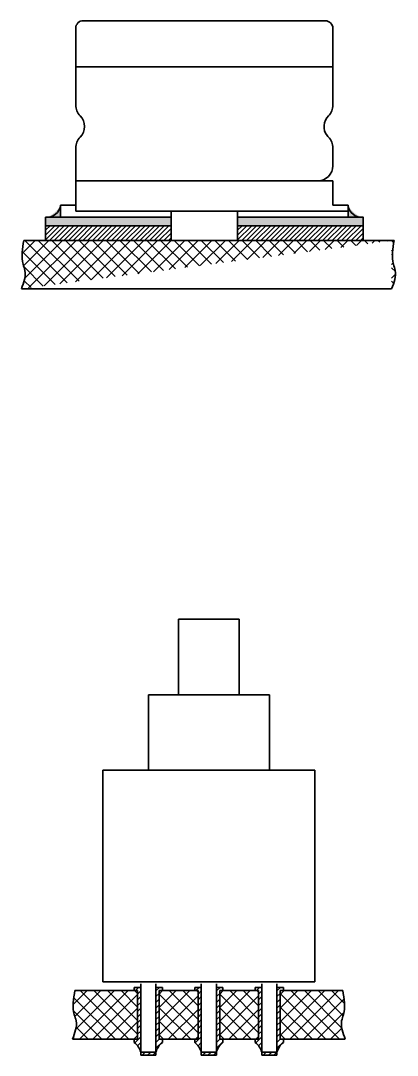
# Model space of a CAD drawing. Header units: inches. Extents: x -14 to 5184, y -66 to 1689.
# Drawn here: x 2007 to 2031.9, y 1386.7 to 1455.1 of the extents above; entities that cross this region are included whole.
import ezdxf

# ---------------------------------------------------------------- set-up
doc = ezdxf.new("R2010")
doc.units = ezdxf.units.IN
doc.header["$MEASUREMENT"] = 0

msp = doc.modelspace()

# ---------------------------------------------------------------- hatches: boundary and pattern name
at = {"lineweight": 9, "transparency": 33554607}
h = msp.add_hatch(color=0, dxfattribs=at)
h.dxf.hatch_style = 1
edge = h.paths.add_edge_path()
edge.add_arc((2008.161142186667, 1443.734191993292), 1.722299823240851, 290.61286170224434, 331.86924411046607, ccw=False)
edge.add_line((2008.767480879806, 1442.122152890063), (2009.679993455212, 1442.122152890063))
edge.add_line((2009.679993455212, 1442.122152890063), (2009.679993455213, 1442.922152890063))
h = msp.add_hatch(dxfattribs=at)
h.set_pattern_fill('ANGLE', color=0)
h.set_pattern_definition([(0, (-1763.105341466942, -907.463607938962), (0, 6.985), [5.08, -1.905]), (90, (-1763.105341466942, -907.463607938962), (-6.985, 4.277078946022131e-16), [5.08, -1.905])])
h.paths.add_polyline_path([(2009.679993455212, 1442.622152890065, -0.2360679775003432), (2008.767480879806, 1442.122152890063), (2009.679993455212, 1442.122152890063)])
h = msp.add_hatch(color=0, dxfattribs=at)
h.dxf.hatch_style = 1
edge = h.paths.add_edge_path()
edge.add_arc((2030.198844723752, 1443.734191993297), 1.722299823240851, -151.8692441102801, -110.6128617020584)
edge.add_line((2029.592506030618, 1442.122152890066), (2028.679993455212, 1442.122152890063))
edge.add_line((2028.679993455212, 1442.122152890063), (2028.679993455208, 1442.922152890063))
h = msp.add_hatch(color=0, dxfattribs=at)
h.dxf.hatch_style = 1
h.paths.add_polyline_path([(2016.979993455212, 1442.122152890063), (2008.881433043173, 1442.122152890063, -0.05583680690925957), (2008.679993455212, 1442.122152890063), (2008.679993455212, 1441.57976293191), (2013.017493455211, 1441.556716435838), (2016.979993455212, 1441.556716435838)])
h = msp.add_hatch(dxfattribs=at)
h.set_pattern_fill('ANSI31', color=0, scale=0.07)
h.set_pattern_definition([(45, (-1928.260151863689, -817.4064089027293), (-0.1571544821187102, 0.1571544821187102), [])])
edge = h.paths.add_edge_path()
edge.add_line((2021.379993455212, 1442.122152890063), (2021.379993455212, 1440.57976293191))
edge.add_line((2021.379993455212, 1440.57976293191), (2029.679993455212, 1440.57976293191))
edge.add_line((2029.679993455206, 1441.556716435839), (2029.679993455212, 1440.57976293191))
edge.add_line((2029.679993455214, 1441.556716435839), (2029.029993455213, 1441.556716435839))
edge.add_line((2027.842493455211, 1441.556716435838), (2029.029993455211, 1441.556716435838))
edge.add_line((2025.717493455211, 1441.556716435838), (2027.842493455211, 1441.556716435838))
edge.add_line((2022.379993455212, 1441.556716435838), (2025.717493455211, 1441.556716435838))
edge.add_line((2022.379993455213, 1441.556716435838), (2021.379993455213, 1441.556716435838))
h = msp.add_hatch(color=0, dxfattribs=at)
h.dxf.hatch_style = 1
h.paths.add_polyline_path([(2021.379993455212, 1442.122152890063), (2021.379993455212, 1441.556716435839), (2029.679993455206, 1441.556716435839), (2029.679993455206, 1442.122152890066, -0.05583680690178468), (2029.478553867272, 1442.122152890063)])
h = msp.add_hatch(dxfattribs=at)
h.set_pattern_fill('ANSI31', color=0, scale=0.07)
h.set_pattern_definition([(45, (-1940.960151863689, -817.4064089027293), (-0.1571544821187102, 0.1571544821187102), [])])
edge = h.paths.add_edge_path()
edge.add_line((2008.679993455212, 1441.57976293191), (2008.679993455212, 1440.57976293191))
edge.add_line((2008.679993455212, 1440.57976293191), (2016.979993455212, 1440.57976293191))
edge.add_line((2016.979993455212, 1441.57976293191), (2016.979993455212, 1440.57976293191))
edge.add_line((2016.979993455212, 1441.556716435838), (2016.329993455211, 1441.556716435838))
edge.add_line((2008.679993455212, 1441.57976293191), (2013.017493455211, 1441.556716435838))
edge.add_line((2013.017493455211, 1441.556716435838), (2015.142493455211, 1441.556716435838))
edge.add_line((2015.142493455211, 1441.556716435838), (2016.979993455212, 1441.556716435838))
edge.add_line((2009.677097533587, 1441.577121662242), (2008.677097533587, 1441.577121662242))
h = msp.add_hatch(dxfattribs=at)
h.set_pattern_fill('ANSI37', color=0, scale=0.2)
h.set_pattern_definition([(45, (-1940.960151863689, -817.4064089027293), (-0.4490128060534576, 0.4490128060534577), []), (135, (-1940.960151863689, -817.4064089027293), (-0.4490128060534577, -0.4490128060534576), [])])
edge = h.paths.add_edge_path()
edge.add_spline(control_points=[(2007.251442473451, 1440.57976293191), (2007.158824934621, 1440.047130322305), (2007.044287301224, 1439.370588448265), (2007.4601593103, 1438.338583671369), (2007.246882187589, 1437.788984701191), (2007.088079776669, 1437.379762931911)], knot_values=[0.0172666892228944, 0.0172666892228944, 0.0172666892228944, 0.0172666892228944, 1.593867070855255, 2.020849733195784, 3.265571806426403, 3.265571806426403, 3.265571806426403, 3.265571806426403], degree=3, periodic=0)
edge.add_line((2031.565478140048, 1440.57976293191), (2007.251442473451, 1440.57976293191))
edge.add_spline(control_points=[(2031.728839482527, 1440.57976293191), (2031.636221836901, 1440.047129738867), (2031.521683785372, 1439.370587247832), (2031.937556015327, 1438.338581922815), (2031.724278892616, 1437.788982952637), (2031.565476481696, 1437.379761183357)], knot_values=[0.01726496397402116, 0.01726496397402116, 0.01726496397402116, 0.01726496397402116, 1.593867070855255, 2.020849733195784, 3.265571806426403, 3.265571806426403, 3.265571806426403, 3.265571806426403], degree=3, periodic=0)
edge.add_line((2007.088079776669, 1437.379762931911), (2031.565478140048, 1437.379762931911))
at = {"lineweight": 9, "ltscale": 2, "transparency": 33554607}
h = msp.add_hatch(dxfattribs=at)
h.set_pattern_fill('ANSI31', color=256, scale=2.1450000000003)
h.set_pattern_definition([(44.99999999999999, (-4180.647103789477, -211.6275645069388), (-0.1895930057056696, 0.1895930057056696), [])])
edge = h.paths.add_edge_path()
edge.add_line((2014.982174301528, 1391.158607702723), (2014.982174301528, 1386.876321959005))
edge.add_arc((2013.731919098968, 1386.495333193004), 1.307015880296709, 16.94748858773103, 51.07197036203765)
edge.add_line((2014.553174301528, 1391.158607702723), (2014.982174301528, 1391.158607702723))
edge.add_line((2014.553174301528, 1390.944107702722), (2014.553174301528, 1391.158607702723))
edge.add_line((2014.767674301528, 1390.944107702722), (2014.553174301528, 1390.944107702722))
edge.add_line((2014.767674301528, 1387.726607702723), (2014.767674301528, 1390.944107702722))
edge.add_line((2014.553174301528, 1387.726607702723), (2014.767674301528, 1387.726607702723))
edge.add_line((2014.553174301528, 1387.512107702722), (2014.553174301528, 1387.726607702723))
h = msp.add_hatch(dxfattribs=at)
h.set_pattern_fill('ANSI31', color=256, scale=2.1450000000003)
h.set_pattern_definition([(44.99999999999999, (-4179.647103789477, -211.6275645069343), (-0.1895930057056696, 0.1895930057056696), [])])
edge = h.paths.add_edge_path()
edge.add_line((2015.982174301529, 1391.158607702727), (2015.982174301531, 1386.876321959009))
edge.add_arc((2017.232429504091, 1386.495333193007), 1.307015880296709, 128.928029637997, 163.052511412269)
edge.add_line((2016.411174301527, 1391.158607702727), (2015.982174301529, 1391.158607702727))
edge.add_line((2016.411174301527, 1390.944107702728), (2016.411174301527, 1391.158607702727))
edge.add_line((2016.196674301527, 1390.944107702728), (2016.411174301527, 1390.944107702728))
edge.add_line((2016.196674301527, 1387.726607702726), (2016.196674301527, 1390.944107702728))
edge.add_line((2016.411174301527, 1387.726607702726), (2016.196674301527, 1387.726607702726))
edge.add_line((2016.411174301527, 1387.512107702726), (2016.411174301527, 1387.726607702726))
h = msp.add_hatch(dxfattribs=at)
h.set_pattern_fill('ANSI31', color=256, scale=2.1450000000003)
h.set_pattern_definition([(44.99999999999999, (-4176.647103789477, -211.6275645069388), (-0.1895930057056696, 0.1895930057056696), [])])
edge = h.paths.add_edge_path()
edge.add_line((2018.982174301528, 1391.158607702723), (2018.982174301528, 1386.876321959005))
edge.add_arc((2017.731919098968, 1386.495333193004), 1.307015880296709, 16.94748858773103, 51.07197036203765)
edge.add_line((2018.553174301528, 1391.158607702723), (2018.982174301528, 1391.158607702723))
edge.add_line((2018.553174301528, 1390.944107702722), (2018.553174301528, 1391.158607702723))
edge.add_line((2018.767674301528, 1390.944107702722), (2018.553174301528, 1390.944107702722))
edge.add_line((2018.767674301528, 1387.726607702723), (2018.767674301528, 1390.944107702722))
edge.add_line((2018.553174301528, 1387.726607702723), (2018.767674301528, 1387.726607702723))
edge.add_line((2018.553174301528, 1387.512107702722), (2018.553174301528, 1387.726607702723))
h = msp.add_hatch(dxfattribs=at)
h.set_pattern_fill('ANSI31', color=256, scale=2.1450000000003)
h.set_pattern_definition([(44.99999999999999, (-4175.647103789477, -211.6275645069343), (-0.1895930057056696, 0.1895930057056696), [])])
edge = h.paths.add_edge_path()
edge.add_line((2019.982174301529, 1391.158607702727), (2019.982174301531, 1386.876321959009))
edge.add_arc((2021.232429504091, 1386.495333193007), 1.307015880296709, 128.928029637997, 163.052511412269)
edge.add_line((2020.411174301527, 1391.158607702727), (2019.982174301529, 1391.158607702727))
edge.add_line((2020.411174301527, 1390.944107702728), (2020.411174301527, 1391.158607702727))
edge.add_line((2020.196674301527, 1390.944107702728), (2020.411174301527, 1390.944107702728))
edge.add_line((2020.196674301527, 1387.726607702726), (2020.196674301527, 1390.944107702728))
edge.add_line((2020.411174301527, 1387.726607702726), (2020.196674301527, 1387.726607702726))
edge.add_line((2020.411174301527, 1387.512107702726), (2020.411174301527, 1387.726607702726))
h = msp.add_hatch(dxfattribs=at)
h.set_pattern_fill('ANSI31', color=256, scale=2.1450000000003)
h.set_pattern_definition([(44.99999999999999, (-4172.647103789478, -211.6275645069388), (-0.1895930057056696, 0.1895930057056696), [])])
edge = h.paths.add_edge_path()
edge.add_line((2022.982174301528, 1391.158607702723), (2022.982174301528, 1386.876321959005))
edge.add_arc((2021.731919098968, 1386.495333193004), 1.307015880296709, 16.94748858773103, 51.07197036203765)
edge.add_line((2022.553174301528, 1391.158607702723), (2022.982174301528, 1391.158607702723))
edge.add_line((2022.553174301528, 1390.944107702722), (2022.553174301528, 1391.158607702723))
edge.add_line((2022.767674301528, 1390.944107702722), (2022.553174301528, 1390.944107702722))
edge.add_line((2022.767674301528, 1387.726607702723), (2022.767674301528, 1390.944107702722))
edge.add_line((2022.553174301528, 1387.726607702723), (2022.767674301528, 1387.726607702723))
edge.add_line((2022.553174301528, 1387.512107702722), (2022.553174301528, 1387.726607702723))
h = msp.add_hatch(dxfattribs=at)
h.set_pattern_fill('ANSI31', color=256, scale=2.1450000000003)
h.set_pattern_definition([(44.99999999999999, (-4171.647103789478, -211.6275645069343), (-0.1895930057056696, 0.1895930057056696), [])])
edge = h.paths.add_edge_path()
edge.add_line((2023.982174301528, 1391.158607702727), (2023.98217430153, 1386.876321959009))
edge.add_arc((2025.23242950409, 1386.495333193007), 1.307015880296709, 128.928029637997, 163.052511412269)
edge.add_line((2024.411174301526, 1391.158607702727), (2023.982174301528, 1391.158607702727))
edge.add_line((2024.411174301526, 1390.944107702728), (2024.411174301526, 1391.158607702727))
edge.add_line((2024.196674301526, 1390.944107702728), (2024.411174301526, 1390.944107702728))
edge.add_line((2024.196674301526, 1387.726607702726), (2024.196674301526, 1390.944107702728))
edge.add_line((2024.411174301526, 1387.726607702726), (2024.196674301526, 1387.726607702726))
edge.add_line((2024.411174301526, 1387.512107702726), (2024.411174301526, 1387.726607702726))
at = {"lineweight": 9, "transparency": 33554607}
h = msp.add_hatch(dxfattribs=at)
h.set_pattern_fill('ANSI37', color=0, scale=0.2)
h.set_pattern_definition([(45, (-1754.657971017373, -997.5856966662727), (-0.4490128060534576, 0.4490128060534577), []), (135, (-1754.657971017373, -997.5856966662727), (-0.4490128060534577, -0.4490128060534576), [])])
edge = h.paths.add_edge_path()
edge.add_line((2014.767674301525, 1390.944107702738), (2010.632065721399, 1390.944107702738))
edge.add_spline(control_points=[(2010.632065721399, 1390.944107702738), (2010.538527371842, 1390.405160377164), (2010.419882125349, 1389.721552652717), (2010.83742759486, 1388.687067695917), (2010.624254643533, 1388.136337134658), (2010.465659427665, 1387.726607702738)], knot_values=[0, 0, 0, 0, 1.590768211108337, 2.017750873448866, 3.258502380199367, 3.258502380199367, 3.258502380199367, 3.258502380199367], degree=3, periodic=0)
edge.add_line((2010.465659427665, 1387.726607702738), (2014.767674301525, 1387.726607702738))
edge.add_line((2014.767674301525, 1387.726607702738), (2014.767674301525, 1390.944107702738))
h = msp.add_hatch(dxfattribs=at)
h.set_pattern_fill('ANSI37', color=0, scale=0.2)
h.set_pattern_definition([(45, (-1758.657971017372, -997.5856966662809), (-0.4490128060534576, 0.4490128060534577), []), (135, (-1758.657971017372, -997.5856966662809), (-0.4490128060534577, -0.4490128060534576), [])])
h.paths.add_polyline_path([(2018.767674301526, 1390.94410770273), (2016.196674301527, 1390.944107702728), (2016.196674301527, 1387.726607702726), (2018.767674301526, 1387.726607702726)])
h = msp.add_hatch(dxfattribs=at)
h.set_pattern_fill('ANSI37', color=0, scale=0.2)
h.set_pattern_definition([(45, (-1754.657971017372, -997.5856966662809), (-0.4490128060534576, 0.4490128060534577), []), (135, (-1754.657971017372, -997.5856966662809), (-0.4490128060534577, -0.4490128060534576), [])])
h.paths.add_polyline_path([(2022.767674301526, 1390.94410770273), (2020.196674301527, 1390.944107702728), (2020.196674301527, 1387.726607702726), (2022.767674301526, 1387.726607702726)])
h = msp.add_hatch(dxfattribs=at)
h.set_pattern_fill('ANSI37', color=0, scale=0.2)
h.set_pattern_definition([(45, (-1745.228971017372, -997.5856966662827), (-0.4490128060534576, 0.4490128060534577), []), (135, (-1745.228971017372, -997.5856966662827), (-0.4490128060534577, -0.4490128060534576), [])])
edge = h.paths.add_edge_path()
edge.add_line((2024.196674301526, 1390.944107702728), (2028.332282881653, 1390.944107702728))
edge.add_spline(control_points=[(2028.332282881653, 1390.944107702728), (2028.425821231211, 1390.405160377154), (2028.544466477705, 1389.721552652707), (2028.12692100819, 1388.687067695906), (2028.340093959518, 1388.136337134648), (2028.498689175387, 1387.726607702728)], knot_values=[0, 0, 0, 0, 1.590768211108337, 2.017750873448866, 3.258502380199367, 3.258502380199367, 3.258502380199367, 3.258502380199367], degree=3, periodic=0)
edge.add_line((2028.498689175387, 1387.726607702728), (2024.196674301526, 1387.726607702728))
edge.add_line((2024.196674301526, 1387.726607702728), (2024.196674301526, 1390.944107702728))
h = msp.add_hatch(dxfattribs=at)
h.set_pattern_fill('ANSI31', color=0, scale=0.08)
h.set_pattern_definition([(45, (-1754.65797101737, -997.5856966662882), (-0.179605122421383, 0.1796051224213831), [])])
h.paths.add_polyline_path([(2014.98217430153, 1386.876321958998), (2015.982174301531, 1386.876321959009), (2015.982174301531, 1386.66187965324), (2015.724344301526, 1386.66187965324), (2014.982174301528, 1386.661879653237)])
h = msp.add_hatch(dxfattribs=at)
h.set_pattern_fill('ANSI31', color=0, scale=0.08)
h.set_pattern_definition([(45, (-1750.65797101737, -997.5856966662882), (-0.179605122421383, 0.1796051224213831), [])])
h.paths.add_polyline_path([(2018.98217430153, 1386.876321958998), (2019.982174301531, 1386.876321959009), (2019.982174301531, 1386.66187965324), (2019.724344301526, 1386.66187965324), (2018.982174301528, 1386.661879653237)])
h = msp.add_hatch(dxfattribs=at)
h.set_pattern_fill('ANSI31', color=0, scale=0.08)
h.set_pattern_definition([(45, (-1746.657971017371, -997.5856966662882), (-0.179605122421383, 0.1796051224213831), [])])
h.paths.add_polyline_path([(2022.98217430153, 1386.876321958998), (2023.98217430153, 1386.876321959009), (2023.98217430153, 1386.66187965324), (2023.724344301526, 1386.66187965324), (2022.982174301528, 1386.661879653237)])

# ---------------------------------------------------------------- linework, layer by layer
at = {"lineweight": 35, "transparency": 33554607}
for p, q in [((2011.179993455212, 1455.122152890063), (2022.013326788546, 1455.122152890063)), ((2022.013326788546, 1455.118152890063), (2027.179993455212, 1455.118152890063)), ((2010.679993455212, 1454.622152890063), (2010.679993455212, 1449.536366452438)), ((2027.679993455212, 1454.622152890063), (2027.679993455212, 1449.536366452438)), ((2010.679993455212, 1446.707939327689), (2010.679993455212, 1445.522152890063)), ((2010.679993455212, 1445.522152890063), (2010.679993455212, 1442.522152890063)), ((2009.679993455212, 1442.922152890063), (2010.679993455212, 1442.922152890063)), ((2009.679993455212, 1442.922152890063), (2009.679993455212, 1442.122152890063)), ((2009.679993455212, 1442.622152890063), (2009.679993455212, 1442.122152890063)), ((2010.679993455212, 1442.522152890063), (2014.079993455211, 1442.522152890063)), ((2014.079993455211, 1442.522152890063), (2026.179993455212, 1442.522152890063)), ((2016.979993455212, 1442.522152890063), (2016.979993455212, 1441.07976293191)), ((2021.379993455212, 1442.522152890063), (2021.379993455212, 1442.122152890063)), ((2026.179993455212, 1442.522152890063), (2028.679993455212, 1442.522152890063)), ((2027.679993455212, 1442.922152890063), (2028.679993455212, 1442.922152890063)), ((2028.679993455212, 1442.922152890063), (2028.679993455212, 1442.122152890063)), ((2022.029993455211, 1442.122152890063), (2021.379993455212, 1442.122152890063)), ((2022.029993455211, 1442.122152890063), (2023.217493455211, 1442.122152890063)), ((2023.217493455211, 1442.122152890063), (2025.342493455211, 1442.122152890063)), ((2025.342493455211, 1442.122152890063), (2028.679993455212, 1442.122152890063)), ((2008.679993455212, 1441.57976293191), (2013.017493455211, 1441.556716435838)), ((2013.017493455211, 1441.556716435838), (2016.979993455212, 1441.556716435838)), ((2021.379993455212, 1441.556716435838), (2029.679993455212, 1441.556716435838)), ((2022.379993455212, 1441.556716435838), (2025.717493455211, 1441.556716435838)), ((2025.717493455211, 1441.556716435838), (2027.842493455211, 1441.556716435838)), ((2027.842493455211, 1441.556716435838), (2029.029993455211, 1441.556716435838)), ((2029.679993455214, 1441.556716435839), (2029.029993455213, 1441.556716435839)), ((2017.482174309547, 1410.519762693428), (2017.482174369171, 1415.519762693428)), ((2017.482174369171, 1415.519762693428), (2021.482174369171, 1415.519762645729)), ((2021.482174309547, 1410.519762645729), (2021.482174369171, 1415.519762645729)), ((2015.482174337345, 1405.519762717278), (2015.48217439697, 1410.519762717278)), ((2015.48217439697, 1410.519762717278), (2023.48217439697, 1410.519762621879)), ((2023.48217439697, 1410.519762621879), (2023.482174337345, 1405.519762621879)), ((2012.48217446848, 1405.519762753053), (2012.482174301531, 1391.519762753053)), ((2012.48217446848, 1405.519762753053), (2026.48217446848, 1405.519762586104)), ((2026.482174301531, 1391.519762586104), (2026.48217446848, 1405.519762586104)), ((2012.482174301531, 1391.519762753053), (2026.482174301531, 1391.519762586104)), ((2014.982174301528, 1386.876321959006), (2014.982174301528, 1391.400475168359)), ((2015.982174301528, 1386.876321959006), (2015.982174301528, 1391.400475168359)), ((2018.982174301528, 1386.876321959006), (2018.982174301528, 1391.400475168359)), ((2019.982174301528, 1386.876321959006), (2019.982174301528, 1391.400475168359)), ((2022.982174301528, 1386.876321959006), (2022.982174301528, 1391.400475168359)), ((2023.982174301528, 1386.876321959006), (2023.982174301528, 1391.400475168359))]:
    msp.add_line(p, q, dxfattribs=at)
at = {"color": 0, "lineweight": 35, "transparency": 33554607}
for p, q in [((2010.679993455212, 1452.07925967125), (2027.679993455212, 1452.07925967125)), ((2027.679993455212, 1446.707939327689), (2027.679993455212, 1445.522152890063)), ((2026.679993455212, 1444.522152890063), (2010.679993455212, 1444.522152890063)), ((2027.392179522271, 1444.522152890063), (2026.679993455212, 1444.522152890063)), ((2027.679993455212, 1444.522152890063), (2027.679993455212, 1442.922152890063)), ((2009.679993455212, 1442.122152890063), (2009.679993455211, 1442.622152890063)), ((2008.679993455212, 1442.122152890063), (2008.677111648836, 1441.57977824385)), ((2009.679993455212, 1442.122152890063), (2008.679993455212, 1442.122152890063)), ((2008.679993455212, 1442.122152890063), (2009.679993455212, 1442.122152890063)), ((2009.679993455212, 1442.122152890063), (2009.679993455212, 1442.122152890063)), ((2009.679993455212, 1442.122152890063), (2016.979993455212, 1442.122152890063)), ((2021.379993455212, 1442.122152890063), (2021.379993455212, 1440.57976293191)), ((2028.679993455212, 1442.122152890063, 0.0993415224561538), (2029.679993455212, 1442.122152890066, 0.0993415224561538)), ((2029.679993455212, 1442.122152890066, 0.0993415224561538), (2028.679993455212, 1442.122152890063, 0.0993415224561538)), ((2008.679993455212, 1441.57976293191), (2008.679993455212, 1440.57976293191)), ((2016.979993455212, 1441.57976293191), (2016.979993455212, 1440.57976293191)), ((2022.379993455213, 1441.556716435838), (2021.379993455213, 1441.556716435838)), ((2028.679993455214, 1441.556716435838), (2029.679993455214, 1441.556716435838)), ((2029.592506030618, 1441.556716435839), (2028.679993455212, 1441.556716435837)), ((2029.679993455206, 1441.556716435839), (2029.679993455212, 1440.57976293191)), ((2031.565478140048, 1440.57976293191), (2007.251442473451, 1440.57976293191)), ((2008.679993455212, 1440.57976293191), (2016.979993455212, 1440.57976293191)), ((2021.379993455212, 1440.57976293191), (2029.679993455212, 1440.57976293191)), ((2031.565478140048, 1440.57976293191), (2031.728839482528, 1440.57976293191)), ((2007.088079776669, 1437.379762931911), (2031.565478140048, 1437.379762931911)), ((2014.767674301525, 1390.944107702738, 0.09934152245621711), (2010.632065721399, 1390.944107702738, 0.09934152245621711)), ((2014.767674301525, 1387.726607702734, 0.09934152245621711), (2014.767674301525, 1390.944107702738, 0.09934152245621711)), ((2014.767674301525, 1387.726607702734, 0.09934152245621711), (2014.767674301525, 1390.944107702738, 0.09934152245621711)), ((2014.767674301525, 1390.944107702738, 0.09934152245621711), (2014.767674301525, 1387.726607702738, 0.09934152245621711)), ((2018.767674301526, 1390.94410770273, 0.09934152245618545), (2016.196674301527, 1390.944107702728, 0.09934152245614325)), ((2016.196674301527, 1390.944107702728, 0.09934152245614325), (2016.196674301527, 1387.726607702726, 0.09934152245614325)), ((2018.767674301526, 1387.726607702726, 0.09934152245618545), (2018.767674301526, 1390.94410770273, 0.09934152245618545)), ((2022.767674301526, 1390.94410770273, 0.09934152245618545), (2020.196674301527, 1390.944107702728, 0.09934152245614325)), ((2020.196674301527, 1390.944107702728, 0.09934152245614325), (2020.196674301527, 1387.726607702726, 0.09934152245614325)), ((2022.767674301526, 1387.726607702726, 0.09934152245618545), (2022.767674301526, 1390.94410770273, 0.09934152245618545)), ((2024.196674301526, 1390.944107702728, 0.09934152245614325), (2024.196674301526, 1387.726607702728, 0.09934152245614325)), ((2024.196674301526, 1390.944107702728, 0.09934152245614325), (2028.332282881653, 1390.944107702728, 0.09934152245614325)), ((2024.196674301526, 1390.944107702728, 0.09934152245614325), (2024.196674301526, 1387.726607702728, 0.09934152245614325)), ((2014.767674301525, 1387.726607702738, 0.09934152245621711), (2010.465659427665, 1387.726607702738, 0.09934152245621711)), ((2016.196674301527, 1387.726607702726, 0.09934152245614325), (2018.767674301526, 1387.726607702726, 0.09934152245618545)), ((2020.196674301527, 1387.726607702726, 0.09934152245614325), (2022.767674301526, 1387.726607702726, 0.09934152245618545)), ((2024.196674301526, 1387.726607702728, 0.09934152245614325), (2028.498689175387, 1387.726607702728, 0.09934152245614325)), ((2014.982174301528, 1386.876321959006), (2015.982174301528, 1386.876321959006)), ((2014.98217430153, 1386.876321958999), (2015.982174301531, 1386.876321958999)), ((2014.982174301531, 1386.876321958999), (2015.982174301531, 1386.876321958999)), ((2018.982174301528, 1386.876321959006), (2019.982174301528, 1386.876321959006)), ((2018.98217430153, 1386.876321958999), (2019.982174301531, 1386.876321958999)), ((2018.982174301531, 1386.876321958999), (2019.982174301531, 1386.876321958999)), ((2022.982174301528, 1386.876321959006), (2023.982174301528, 1386.876321959006)), ((2022.98217430153, 1386.876321958999), (2023.98217430153, 1386.876321958999)), ((2022.98217430153, 1386.876321958999), (2023.98217430153, 1386.876321958999))]:
    msp.add_line(p, q, dxfattribs=at)
at = {"lineweight": 35, "ltscale": 0.5480982065200806, "transparency": 33554607}
msp.add_line((2027.392179522271, 1444.522152890063), (2027.679993455212, 1444.522152890063), dxfattribs=at)
at = {"lineweight": 35, "ltscale": 2, "transparency": 33554607}
for p, q in [((2014.553174301528, 1390.944107702722, 0.0993415224561538), (2014.553174301528, 1391.158607702723, 0.0993415224561538)), ((2014.553174301528, 1391.158607702723, 0.0993415224561538), (2014.982174301528, 1391.158607702723, 0.0993415224561538)), ((2014.982174301528, 1391.158607702723, 0.0993415224561538), (2014.982174301528, 1386.876321959005)), ((2016.411174301527, 1391.158607702727, 0.09934152245614325), (2015.982174301529, 1391.158607702727, 0.09934152245614325)), ((2015.982174301529, 1391.158607702727, 0.09934152245614325), (2015.982174301531, 1386.876321959009)), ((2016.411174301527, 1390.944107702728, 0.09934152245614325), (2016.411174301527, 1391.158607702727, 0.09934152245614325)), ((2018.553174301528, 1390.944107702722, 0.0993415224561538), (2018.553174301528, 1391.158607702723, 0.0993415224561538)), ((2018.553174301528, 1391.158607702723, 0.0993415224561538), (2018.982174301528, 1391.158607702723, 0.0993415224561538)), ((2018.982174301528, 1391.158607702723, 0.0993415224561538), (2018.982174301528, 1386.876321959005)), ((2020.411174301527, 1391.158607702727, 0.09934152245614325), (2019.982174301529, 1391.158607702727, 0.09934152245614325)), ((2019.982174301529, 1391.158607702727, 0.09934152245614325), (2019.982174301531, 1386.876321959009)), ((2020.411174301527, 1390.944107702728, 0.09934152245614325), (2020.411174301527, 1391.158607702727, 0.09934152245614325)), ((2022.553174301528, 1390.944107702722, 0.0993415224561538), (2022.553174301528, 1391.158607702723, 0.0993415224561538)), ((2022.553174301528, 1391.158607702723, 0.0993415224561538), (2022.982174301528, 1391.158607702723, 0.0993415224561538)), ((2022.982174301528, 1391.158607702723, 0.0993415224561538), (2022.982174301528, 1386.876321959005)), ((2024.411174301526, 1391.158607702727, 0.09934152245614325), (2023.982174301528, 1391.158607702727, 0.09934152245614325)), ((2023.982174301528, 1391.158607702727, 0.09934152245614325), (2023.98217430153, 1386.876321959009)), ((2024.411174301526, 1390.944107702728, 0.09934152245614325), (2024.411174301526, 1391.158607702727, 0.09934152245614325)), ((2014.767674301528, 1390.944107702722, 0.0993415224561538), (2014.553174301528, 1390.944107702722, 0.0993415224561538)), ((2014.767674301525, 1390.944107702738, 0.09934152245621711), (2014.553174301525, 1390.944107702738, 0.09934152245621711)), ((2014.767674301525, 1390.944107702738, 0.09934152245621711), (2014.553174301525, 1390.944107702738, 0.09934152245621711)), ((2014.767674301528, 1387.726607702723, 0.0993415224561538), (2014.767674301528, 1390.944107702722, 0.0993415224561538)), ((2014.767674301525, 1387.726607702738, 0.09934152245621711), (2014.767674301525, 1390.944107702738, 0.09934152245621711)), ((2014.767674301525, 1387.726607702738, 0.09934152245621711), (2014.767674301525, 1390.944107702738, 0.09934152245621711)), ((2016.196674301527, 1387.726607702726, 0.09934152245614325), (2016.196674301527, 1390.944107702728, 0.09934152245614325)), ((2016.196674301527, 1390.944107702728, 0.09934152245614325), (2016.411174301527, 1390.944107702728, 0.09934152245614325)), ((2016.196674301527, 1387.726607702726, 0.09934152245614325), (2016.196674301527, 1390.944107702728, 0.09934152245614325)), ((2016.196674301527, 1390.944107702728, 0.09934152245614325), (2016.411174301527, 1390.944107702728, 0.09934152245614325)), ((2018.767674301528, 1390.944107702722, 0.0993415224561538), (2018.553174301528, 1390.944107702722, 0.0993415224561538)), ((2018.767674301526, 1390.94410770273, 0.09934152245618545), (2018.553174301526, 1390.94410770273, 0.09934152245618545)), ((2018.767674301528, 1387.726607702723, 0.0993415224561538), (2018.767674301528, 1390.944107702722, 0.0993415224561538)), ((2018.767674301526, 1387.72660770273, 0.09934152245618545), (2018.767674301526, 1390.94410770273, 0.09934152245618545)), ((2020.196674301527, 1387.726607702726, 0.09934152245614325), (2020.196674301527, 1390.944107702728, 0.09934152245614325)), ((2020.196674301527, 1390.944107702728, 0.09934152245614325), (2020.411174301527, 1390.944107702728, 0.09934152245614325)), ((2020.196674301527, 1387.726607702726, 0.09934152245614325), (2020.196674301527, 1390.944107702728, 0.09934152245614325)), ((2020.196674301527, 1390.944107702728, 0.09934152245614325), (2020.411174301527, 1390.944107702728, 0.09934152245614325)), ((2022.767674301528, 1390.944107702722, 0.0993415224561538), (2022.553174301528, 1390.944107702722, 0.0993415224561538)), ((2022.767674301526, 1390.94410770273, 0.09934152245618545), (2022.553174301526, 1390.94410770273, 0.09934152245618545)), ((2022.767674301528, 1387.726607702723, 0.0993415224561538), (2022.767674301528, 1390.944107702722, 0.0993415224561538)), ((2022.767674301526, 1387.72660770273, 0.09934152245618545), (2022.767674301526, 1390.94410770273, 0.09934152245618545)), ((2024.196674301526, 1387.726607702726, 0.09934152245614325), (2024.196674301526, 1390.944107702728, 0.09934152245614325)), ((2024.196674301526, 1390.944107702728, 0.09934152245614325), (2024.411174301526, 1390.944107702728, 0.09934152245614325)), ((2014.553174301528, 1387.512107702722, 0.0993415224561538), (2014.553174301528, 1387.726607702723, 0.0993415224561538)), ((2014.553174301528, 1387.726607702723, 0.0993415224561538), (2014.767674301528, 1387.726607702723, 0.0993415224561538)), ((2014.553174301525, 1387.726607702738, 0.09934152245621711), (2014.767674301525, 1387.726607702738, 0.09934152245621711)), ((2014.553174301525, 1387.726607702738, 0.09934152245621711), (2014.767674301525, 1387.726607702738, 0.09934152245621711)), ((2016.411174301527, 1387.726607702726, 0.09934152245614325), (2016.196674301527, 1387.726607702726, 0.09934152245614325)), ((2016.411174301527, 1387.726607702726, 0.09934152245614325), (2016.196674301527, 1387.726607702726, 0.09934152245614325)), ((2016.411174301527, 1387.512107702726, 0.09934152245614325), (2016.411174301527, 1387.726607702726, 0.09934152245614325)), ((2018.553174301528, 1387.512107702722, 0.0993415224561538), (2018.553174301528, 1387.726607702723, 0.0993415224561538)), ((2018.553174301528, 1387.726607702723, 0.0993415224561538), (2018.767674301528, 1387.726607702723, 0.0993415224561538)), ((2018.553174301526, 1387.72660770273, 0.09934152245618545), (2018.767674301526, 1387.72660770273, 0.09934152245618545)), ((2020.411174301527, 1387.726607702726, 0.09934152245614325), (2020.196674301527, 1387.726607702726, 0.09934152245614325)), ((2020.411174301527, 1387.726607702726, 0.09934152245614325), (2020.196674301527, 1387.726607702726, 0.09934152245614325)), ((2020.411174301527, 1387.512107702726, 0.09934152245614325), (2020.411174301527, 1387.726607702726, 0.09934152245614325)), ((2022.553174301528, 1387.512107702722, 0.0993415224561538), (2022.553174301528, 1387.726607702723, 0.0993415224561538)), ((2022.553174301528, 1387.726607702723, 0.0993415224561538), (2022.767674301528, 1387.726607702723, 0.0993415224561538)), ((2022.553174301526, 1387.72660770273, 0.09934152245618545), (2022.767674301526, 1387.72660770273, 0.09934152245618545)), ((2024.411174301526, 1387.726607702726, 0.09934152245614325), (2024.196674301526, 1387.726607702726, 0.09934152245614325)), ((2024.411174301526, 1387.512107702726, 0.09934152245614325), (2024.411174301526, 1387.726607702726, 0.09934152245614325)), ((2015.982174301531, 1387.427974281727, 2.411356125886499e-08), (2015.982174301531, 1387.127135234011, 1.096345789153297e-08)), ((2019.982174301527, 1387.427974281732, 2.411359291409898e-08), (2019.982174301527, 1387.127135234016, 1.096348954676696e-08)), ((2019.982174301531, 1387.427974281727, 2.411356125886499e-08), (2019.982174301531, 1387.127135234011, 1.096345789153297e-08)), ((2023.982174301528, 1387.427974281734, 2.411359291409898e-08), (2023.982174301528, 1387.127135234018, 1.096348954676696e-08)), ((2023.98217430153, 1387.427974281727, 2.411356125886499e-08), (2023.98217430153, 1387.127135234011, 1.096345789153297e-08)), ((2014.982174301528, 1386.876321959004), (2014.982174301528, 1386.661879653237, -0.004974685578849211)), ((2014.98217430153, 1386.876321958998), (2015.982174301531, 1386.876321959005)), ((2014.98217430153, 1386.876321958998), (2015.982174301531, 1386.876321959005)), ((2015.724344301526, 1386.66187965324, -0.004974685578849211), (2014.982174301528, 1386.66187965324, -0.004974685578849211)), ((2015.982174301531, 1386.66187965324, -0.004974685578849211), (2015.724344301526, 1386.66187965324, -0.004974685578849211)), ((2015.982174301531, 1386.876321959009), (2015.982174301531, 1386.66187965324, -0.004974685578859758)), ((2018.982174301528, 1386.876321959004), (2018.982174301528, 1386.661879653237, -0.004974685578849211)), ((2018.98217430153, 1386.876321958998), (2019.982174301531, 1386.876321959005)), ((2018.98217430153, 1386.876321958998), (2019.982174301531, 1386.876321959005)), ((2019.724344301526, 1386.66187965324, -0.004974685578849211), (2018.982174301528, 1386.66187965324, -0.004974685578849211)), ((2019.982174301531, 1386.66187965324, -0.004974685578849211), (2019.724344301526, 1386.66187965324, -0.004974685578849211)), ((2019.982174301531, 1386.876321959009), (2019.982174301531, 1386.66187965324, -0.004974685578859758)), ((2022.982174301528, 1386.876321959004), (2022.982174301528, 1386.661879653237, -0.004974685578849211)), ((2022.98217430153, 1386.876321958998), (2023.98217430153, 1386.876321959005)), ((2022.98217430153, 1386.876321958998), (2023.98217430153, 1386.876321959005)), ((2023.724344301526, 1386.66187965324, -0.004974685578849211), (2022.982174301528, 1386.66187965324, -0.004974685578849211)), ((2023.98217430153, 1386.66187965324, -0.004974685578849211), (2023.724344301526, 1386.66187965324, -0.004974685578849211)), ((2023.98217430153, 1386.876321959009), (2023.98217430153, 1386.66187965324, -0.004974685578859758))]:
    msp.add_line(p, q, dxfattribs=at)
at = {"color": 0, "lineweight": 35, "transparency": 33554607}
for points in [[(2008.679993455212, 1442.122152890063), (2016.979993455212, 1442.122152890063), (2016.979993455212, 1441.556716435838), (2008.679993455212, 1441.556716435838)], [(2021.379993455212, 1442.122152890063), (2029.679993455206, 1442.122152890063), (2029.679993455206, 1441.556716435839), (2021.379993455212, 1441.556716435839)]]:
    msp.add_lwpolyline(points, close=True, dxfattribs=at)
at = {"lineweight": 35, "transparency": 33554607}
for centre, radius, start, end in [((2011.179993455212, 1454.622152890063), 0.5, 90, 180), ((2027.179993455212, 1454.622152890063), 0.4960000000000001, 0, 90), ((2011.679993455212, 1449.536366452438), 1, 180, 225.0000000000737), ((2026.679993455212, 1449.536366452438), 1, 314.9999999999171, 0), ((2010.265779892838, 1448.122152890063), 1, 315.0000000000645, 44.9999999999263), ((2028.094207017586, 1448.122152890063), 1, 135.0000000000737, 216.8698976458284), ((2011.679993455212, 1446.707939327689), 1, 134.9999999999263, 180)]:
    msp.add_arc(centre, radius, start, end, dxfattribs=at)
at = {"lineweight": 35, "ltscale": 0.2701708376407623, "transparency": 33554607}
msp.add_arc((2028.094207017586, 1448.122152890063), 1, 216.8698976458284, 224.9999999999263, dxfattribs=at)
at = {"linetype": 'ByBlock', "lineweight": 35, "ltscale": 1.495845198631287, "transparency": 33554607}
msp.add_arc((2026.679993455212, 1446.707939327689), 1, 0, 45.0000000000737, dxfattribs=at)
at = {"linetype": 'ByBlock', "lineweight": 35, "ltscale": 2.991790533065796, "transparency": 33554607}
msp.add_arc((2026.679993455212, 1445.522152890063), 1, 270, 0, dxfattribs=at)
at = {"color": 0, "lineweight": 35, "transparency": 33554607}
for centre, start, end in [((2008.780713249193, 1443.021253147589), 263.6082103967323, 353.7114061114002), ((2029.579273661228, 1443.021253147591, 0.0993415224561538), 186.2885938887833, 276.3917896034511)]:
    msp.add_arc(centre, 0.9047241292137833, start, end, dxfattribs=at)
at = {"lineweight": 35, "ltscale": 2, "transparency": 33554607}
for centre, start, end in [((2013.731919098968, 1386.495333193004), 16.94748858773103, 51.07197036203561), ((2017.232429504091, 1386.495333193007), 128.928029637997, 163.052511412269), ((2017.731919098968, 1386.495333193004), 16.94748858773103, 51.07197036203561), ((2021.232429504091, 1386.495333193007), 128.928029637997, 163.052511412269), ((2021.731919098968, 1386.495333193004), 16.94748858773103, 51.07197036203561), ((2025.23242950409, 1386.495333193007), 128.928029637997, 163.052511412269)]:
    msp.add_arc(centre, 1.307015880296709, start, end, dxfattribs=at)
at = {"color": 0, "lineweight": 35, "transparency": 33554607}
for points, knots in [([(2007.251442473451, 1440.57976293191, -0.00143599770575456), (2007.158824934621, 1440.047130322305, -0.04513982798399805), (2007.044287301224, 1439.370588448265, -0.1002322889831104), (2007.4601593103, 1438.338583671369, -0.1044511568979655), (2007.246882187589, 1437.788984701191, -0.04457943541493806), (2007.088079776669, 1437.379762931911)], [0.0172666892228944, 0.0172666892228944, 0.0172666892228944, 0.0172666892228944, 1.593867070855255, 2.020849733195784, 3.265571806426403, 3.265571806426403, 3.265571806426403, 3.265571806426403]), ([(2031.728839482527, 1440.57976293191, 0.0979056682236279), (2031.636221836901, 1440.047129738867, 0.05420178935042025), (2031.521683785372, 1439.370587247832, -0.0008907642862239634), (2031.937556015327, 1438.338581922815, -0.005109634441815919), (2031.724278892616, 1437.788982952637, 0.05476208704121149), (2031.565476481696, 1437.379761183357, 0.09934152245614952)], [0.01726496397402116, 0.01726496397402116, 0.01726496397402116, 0.01726496397402116, 1.593867070855255, 2.020849733195784, 3.265571806426403, 3.265571806426403, 3.265571806426403, 3.265571806426403])]:
    msp.add_open_spline(points, degree=3, knots=knots, dxfattribs=at)
for points in [[(2010.632065721399, 1390.944107702738, 0.09934152245621711), (2010.585901040363, 1389.354009490772), (2010.705169608619, 1388.944022658586), (2010.465659427665, 1387.726607702738, 0.09934152245621711)], [(2028.332282881653, 1390.944107702728, 0.09934152245614325), (2028.378447562689, 1389.354009490762), (2028.259178994433, 1388.944022658576), (2028.498689175387, 1387.726607702728, 0.09934152245614325)]]:
    msp.add_spline(points, degree=3, dxfattribs=at)

doc.saveas('drawing.dxf')
